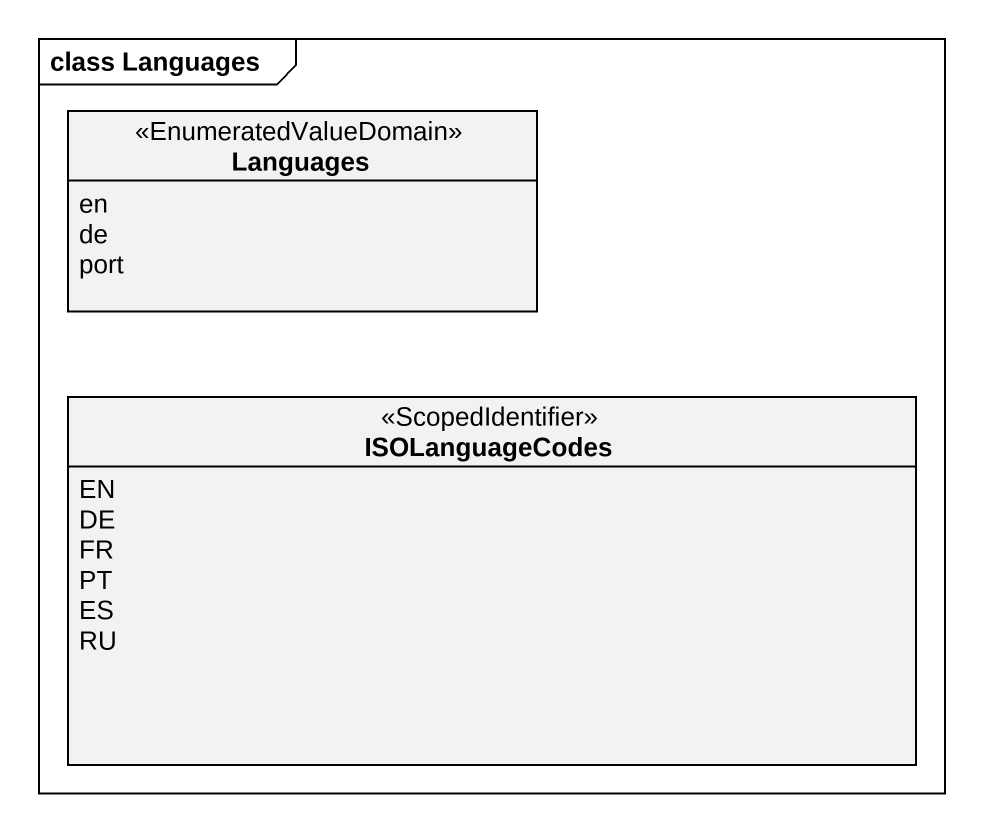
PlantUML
@startuml
mainframe class Languages
hide circle
hide empty members
enum Languages <<EnumeratedValueDomain>> {
  en
  de
  port
}
enum ISOLanguageCodes <<ScopedIdentifier>> {
  EN
  DE
  FR
  PT
  ES
  RU
}
@enduml
